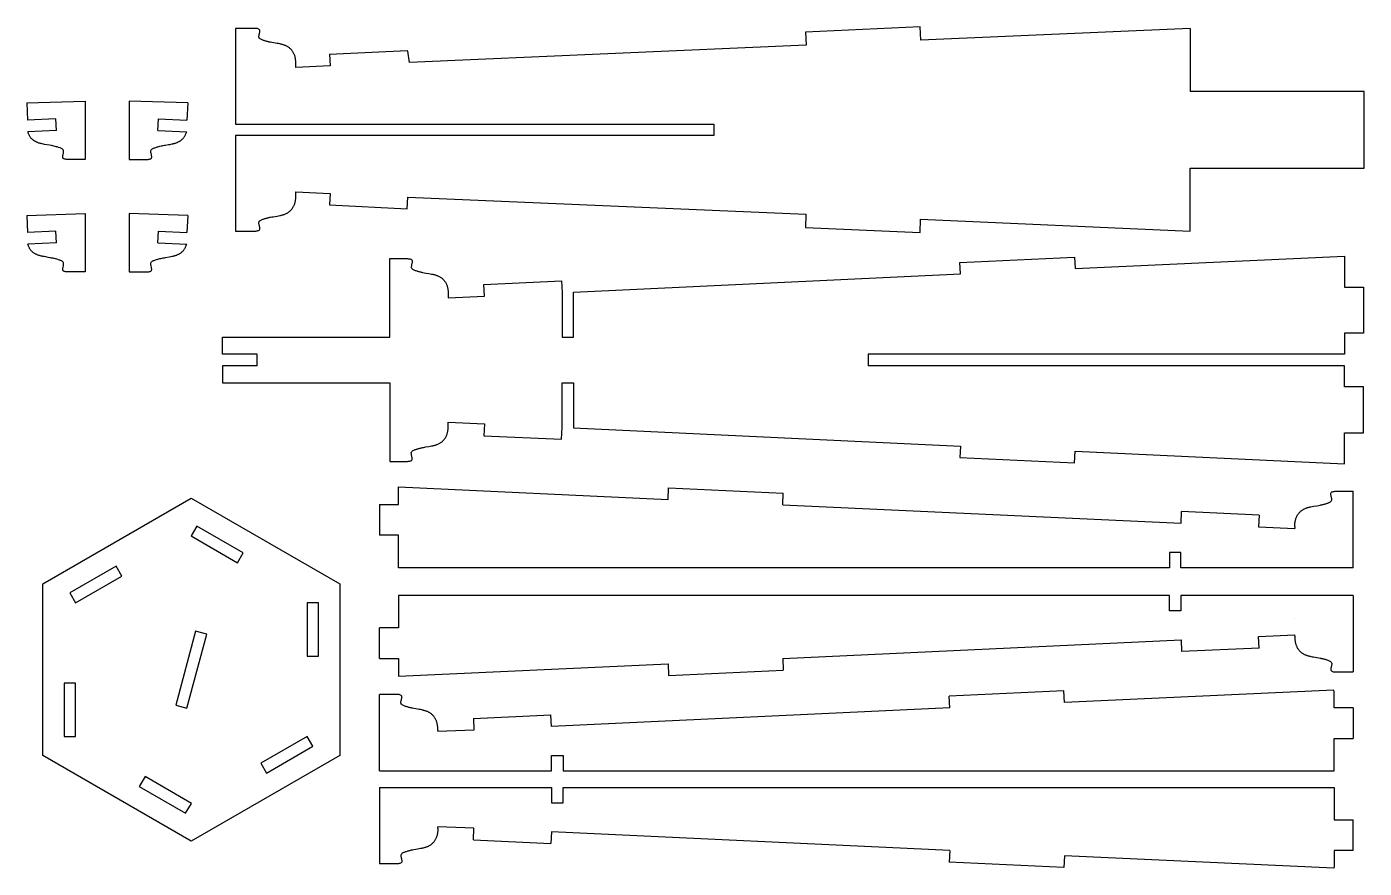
# Model space of a CAD drawing. Extents: x -214 to 214, y -382 to 382.
# Drawn here: x -205.7 to 213.8, y -382.3 to -118.3 of the extents above; entities that cross this region are included whole.
import ezdxf

# ---------------------------------------------------------------- set-up
doc = ezdxf.new("R2010")
doc.units = 0
doc.header["$MEASUREMENT"] = 0
doc.layers.get('0').update_dxf_attribs({"linetype": 'CONTINUOUS'})

msp = doc.modelspace()

# ---------------------------------------------------------------- linework, layer by layer
for p, q in [((-134.09, -118.85), (-140.2, -118.85)), ((-140.2, -118.85), (-140.2, -148.85)), ((-133.84, -118.87), (-134.09, -118.85)), ((-133.59, -118.9), (-133.84, -118.87)), ((-133.36, -118.94), (-133.59, -118.9)), ((-133.15, -119), (-133.36, -118.94)), ((-132.96, -119.07), (-133.15, -119)), ((-132.8, -119.16), (-132.96, -119.07)), ((-132.88, -121.39), (-132.86, -121.18)), ((-132.87, -121.59), (-132.88, -121.39)), ((-132.82, -121.76), (-132.87, -121.59)), ((-132.86, -121.18), (-132.82, -120.96)), ((-132.82, -120.96), (-132.77, -120.73)), ((-132.69, -119.28), (-132.8, -119.16)), ((-132.77, -120.73), (-132.71, -120.5)), ((-132.71, -120.5), (-132.66, -120.26)), ((-132.62, -119.43), (-132.69, -119.28)), ((-132.66, -120.26), (-132.61, -120.03)), ((-132.58, -119.61), (-132.62, -119.43)), ((-132.61, -120.03), (-132.59, -119.81)), ((-132.59, -119.81), (-132.58, -119.61)), ((74.52, -118.34), (38.56, -120.01)), ((38.56, -120.01), (38.74, -124.13)), ((74.7, -122.56), (74.52, -118.34)), ((159.23, -118.87), (74.7, -122.56)), ((159.23, -118.87), (159.23, -138.65)), ((-132.74, -121.92), (-132.82, -121.76)), ((-132.61, -122.06), (-132.74, -121.92)), ((-132.45, -122.18), (-132.61, -122.06)), ((-132.26, -122.29), (-132.45, -122.18)), ((-132.06, -122.38), (-132.26, -122.29)), ((-131.84, -122.47), (-132.06, -122.38)), ((-131.62, -122.55), (-131.84, -122.47)), ((-131.41, -122.62), (-131.62, -122.55)), ((-131.19, -122.69), (-131.41, -122.62)), ((-130.99, -122.75), (-131.19, -122.69)), ((-130.78, -122.82), (-130.99, -122.75)), ((-130.58, -122.87), (-130.78, -122.82)), ((-130.39, -122.93), (-130.58, -122.87)), ((-130.19, -122.98), (-130.39, -122.93)), ((-130, -123.03), (-130.19, -122.98)), ((-129.8, -123.08), (-130, -123.03)), ((-129.61, -123.13), (-129.8, -123.08)), ((-129.41, -123.17), (-129.61, -123.13)), ((-129.22, -123.21), (-129.41, -123.17)), ((-128.82, -123.29), (-129.22, -123.21)), ((-128.21, -123.39), (-128.82, -123.29)), ((-127.17, -123.57), (-128.21, -123.39)), ((-126.76, -123.64), (-127.17, -123.57)), ((-126.34, -123.73), (-126.76, -123.64)), ((-126.13, -123.77), (-126.34, -123.73)), ((-125.93, -123.82), (-126.13, -123.77)), ((-125.72, -123.87), (-125.93, -123.82)), ((-125.52, -123.92), (-125.72, -123.87)), ((-125.31, -123.98), (-125.52, -123.92)), ((-125.11, -124.04), (-125.31, -123.98)), ((-124.92, -124.11), (-125.11, -124.04)), ((-124.72, -124.18), (-124.92, -124.11)), ((-124.53, -124.25), (-124.72, -124.18)), ((-124.34, -124.34), (-124.53, -124.25)), ((-124.15, -124.43), (-124.34, -124.34)), ((-123.97, -124.53), (-124.15, -124.43)), ((-123.8, -124.63), (-123.97, -124.53)), ((-123.62, -124.74), (-123.8, -124.63)), ((-123.45, -124.86), (-123.62, -124.74)), ((-123.29, -124.99), (-123.45, -124.86)), ((-123.13, -125.13), (-123.29, -124.99)), ((-122.98, -125.27), (-123.13, -125.13)), ((-122.83, -125.42), (-122.98, -125.27)), ((-122.69, -125.58), (-122.83, -125.42)), ((-122.56, -125.74), (-122.69, -125.58)), ((-122.43, -125.91), (-122.56, -125.74)), ((-110.71, -126.94), (-86.38, -125.81)), ((-86.37, -126), (-86.38, -125.81)), ((38.74, -124.13), (-85.6, -129.56)), ((-122.3, -126.09), (-122.43, -125.91)), ((-122.19, -126.26), (-122.3, -126.09)), ((-122.08, -126.44), (-122.19, -126.26)), ((-121.98, -126.63), (-122.08, -126.44)), ((-121.88, -126.82), (-121.98, -126.63)), ((-121.8, -127.01), (-121.88, -126.82)), ((-121.72, -127.2), (-121.8, -127.01)), ((-121.65, -127.4), (-121.72, -127.2)), ((-121.59, -127.6), (-121.65, -127.4)), ((-121.53, -127.8), (-121.59, -127.6)), ((-121.48, -128), (-121.53, -127.8)), ((-121.44, -128.2), (-121.48, -128)), ((-121.4, -128.4), (-121.44, -128.2)), ((-121.37, -128.61), (-121.4, -128.4)), ((-121.35, -128.81), (-121.37, -128.61)), ((-121.33, -129.02), (-121.35, -128.81)), ((-121.31, -129.23), (-121.33, -129.02)), ((-121.3, -129.44), (-121.31, -129.23)), ((-121.29, -129.64), (-121.3, -129.44)), ((-121.28, -129.85), (-121.29, -129.64)), ((-121.28, -130.07), (-121.28, -129.85)), ((-110.71, -126.94), (-110.54, -130.65)), ((-86.11, -125.98), (-86.37, -126)), ((-85.6, -129.56), (-86.11, -125.98)), ((-110.54, -130.65), (-121.29, -131.12)), ((-121.29, -131.12), (-121.28, -130.7)), ((-121.28, -130.28), (-121.28, -130.07)), ((-121.28, -130.7), (-121.28, -130.28)), ((-205.68, -142.26), (-187.38, -141.64)), ((-205.68, -142.26), (-205.45, -147.64)), ((-187.38, -141.64), (-187.38, -160)), ((-173.51, -141.64), (-173.51, -160)), ((-155.21, -142.26), (-173.51, -141.64)), ((-155.21, -142.26), (-155.45, -147.64)), ((213.8, -138.65), (159.23, -138.65)), ((213.8, -162.65), (213.8, -138.65)), ((-196.52, -147.25), (-205.45, -147.64)), ((-196.36, -150.89), (-205.37, -151.31)), ((-196.36, -150.89), (-196.52, -147.25)), ((-164.53, -150.89), (-164.38, -147.25)), ((-164.53, -150.89), (-155.52, -151.31)), ((-164.38, -147.25), (-155.45, -147.64)), ((-140.2, -148.85), (9.8, -148.85)), ((9.8, -148.85), (9.8, -152.45)), ((-205.25, -151.59), (-205.37, -151.31)), ((-205.18, -151.76), (-205.25, -151.59)), ((-205.11, -151.94), (-205.18, -151.76)), ((-205.03, -152.11), (-205.11, -151.94)), ((-204.95, -152.28), (-205.03, -152.11)), ((-204.87, -152.44), (-204.95, -152.28)), ((-204.78, -152.61), (-204.87, -152.44)), ((-204.68, -152.77), (-204.78, -152.61)), ((-204.58, -152.92), (-204.68, -152.77)), ((-204.48, -153.07), (-204.58, -152.92)), ((-204.37, -153.22), (-204.48, -153.07)), ((-204.25, -153.36), (-204.37, -153.22)), ((-204.12, -153.49), (-204.25, -153.36)), ((-203.99, -153.62), (-204.12, -153.49)), ((-203.85, -153.75), (-203.99, -153.62)), ((-203.7, -153.86), (-203.85, -153.75)), ((-203.55, -153.98), (-203.7, -153.86)), ((-203.4, -154.09), (-203.55, -153.98)), ((-203.24, -154.19), (-203.4, -154.09)), ((-203.08, -154.28), (-203.24, -154.19)), ((-202.91, -154.38), (-203.08, -154.28)), ((-202.74, -154.46), (-202.91, -154.38)), ((-202.57, -154.54), (-202.74, -154.46)), ((-202.4, -154.62), (-202.57, -154.54)), ((-202.23, -154.68), (-202.4, -154.62)), ((-202.05, -154.75), (-202.23, -154.68)), ((-201.88, -154.81), (-202.05, -154.75)), ((-201.7, -154.86), (-201.88, -154.81)), ((-201.52, -154.92), (-201.7, -154.86)), ((-201.34, -154.96), (-201.52, -154.92)), ((-201.16, -155.01), (-201.34, -154.96)), ((-200.98, -155.05), (-201.16, -155.01)), ((-200.8, -155.09), (-200.98, -155.05)), ((-200.43, -155.17), (-200.8, -155.09)), ((-200.07, -155.23), (-200.43, -155.17)), ((-160.83, -155.23), (-160.46, -155.17)), ((-160.46, -155.17), (-160.09, -155.09)), ((-160.09, -155.09), (-159.91, -155.05)), ((-159.91, -155.05), (-159.73, -155.01)), ((-159.73, -155.01), (-159.55, -154.96)), ((-159.55, -154.96), (-159.37, -154.92)), ((-159.37, -154.92), (-159.19, -154.86)), ((-159.19, -154.86), (-159.01, -154.81)), ((-159.01, -154.81), (-158.84, -154.75)), ((-158.84, -154.75), (-158.66, -154.68)), ((-158.66, -154.68), (-158.49, -154.62)), ((-158.49, -154.62), (-158.32, -154.54)), ((-158.32, -154.54), (-158.15, -154.46)), ((-158.15, -154.46), (-157.98, -154.38)), ((-157.98, -154.38), (-157.82, -154.28)), ((-157.82, -154.28), (-157.65, -154.19)), ((-157.65, -154.19), (-157.5, -154.09)), ((-157.5, -154.09), (-157.34, -153.98)), ((-157.34, -153.98), (-157.19, -153.86)), ((-157.19, -153.86), (-157.05, -153.75)), ((-157.05, -153.75), (-156.91, -153.62)), ((-156.91, -153.62), (-156.77, -153.49)), ((-156.77, -153.49), (-156.65, -153.36)), ((-156.65, -153.36), (-156.53, -153.22)), ((-156.53, -153.22), (-156.41, -153.07)), ((-156.41, -153.07), (-156.31, -152.92)), ((-156.31, -152.92), (-156.21, -152.77)), ((-156.21, -152.77), (-156.12, -152.61)), ((-156.12, -152.61), (-156.03, -152.44)), ((-156.03, -152.44), (-155.94, -152.28)), ((-155.94, -152.28), (-155.86, -152.11)), ((-155.86, -152.11), (-155.79, -151.94)), ((-155.79, -151.94), (-155.71, -151.76)), ((-155.71, -151.76), (-155.52, -151.31)), ((9.8, -152.45), (-140.2, -152.45)), ((-140.2, -152.45), (-140.2, -182.45)), ((-198.59, -155.49), (-200.07, -155.23)), ((-198.04, -155.58), (-198.59, -155.49)), ((-197.87, -155.62), (-198.04, -155.58)), ((-197.51, -155.69), (-197.87, -155.62)), ((-197.16, -155.77), (-197.51, -155.69)), ((-196.82, -155.86), (-197.16, -155.77)), ((-196.46, -155.96), (-196.82, -155.86)), ((-196.11, -156.06), (-196.46, -155.96)), ((-195.74, -156.18), (-196.11, -156.06)), ((-195.35, -156.3), (-195.74, -156.18)), ((-195.16, -156.37), (-195.35, -156.3)), ((-194.96, -156.45), (-195.16, -156.37)), ((-194.78, -156.53), (-194.96, -156.45)), ((-194.6, -156.63), (-194.78, -156.53)), ((-194.45, -156.73), (-194.6, -156.63)), ((-194.32, -156.84), (-194.45, -156.73)), ((-194.4, -159.07), (-194.38, -158.87)), ((-194.4, -159.25), (-194.4, -159.07)), ((-194.37, -159.41), (-194.4, -159.25)), ((-194.38, -158.87), (-194.34, -158.67)), ((-194.34, -158.67), (-194.3, -158.46)), ((-194.22, -156.97), (-194.32, -156.84)), ((-194.3, -158.46), (-194.2, -158.04)), ((-194.15, -157.12), (-194.22, -156.97)), ((-194.2, -158.04), (-194.15, -157.84)), ((-194.11, -157.28), (-194.15, -157.12)), ((-194.15, -157.84), (-194.12, -157.64)), ((-194.12, -157.64), (-194.11, -157.46)), ((-194.11, -157.46), (-194.11, -157.28)), ((-166.79, -157.46), (-166.78, -157.28)), ((-166.77, -157.64), (-166.79, -157.46)), ((-166.78, -157.28), (-166.74, -157.12)), ((-166.74, -157.84), (-166.77, -157.64)), ((-166.74, -157.12), (-166.67, -156.97)), ((-166.7, -158.04), (-166.74, -157.84)), ((-166.59, -158.46), (-166.7, -158.04)), ((-166.67, -156.97), (-166.57, -156.84)), ((-166.55, -158.67), (-166.59, -158.46)), ((-166.57, -156.84), (-166.44, -156.73)), ((-166.51, -158.87), (-166.55, -158.67)), ((-166.52, -159.41), (-166.49, -159.25)), ((-166.49, -159.07), (-166.51, -158.87)), ((-166.49, -159.25), (-166.49, -159.07)), ((-166.44, -156.73), (-166.29, -156.63)), ((-166.29, -156.63), (-166.12, -156.53)), ((-166.12, -156.53), (-165.93, -156.45)), ((-165.93, -156.45), (-165.74, -156.37)), ((-165.74, -156.37), (-165.54, -156.3)), ((-165.54, -156.3), (-165.16, -156.18)), ((-165.16, -156.18), (-164.79, -156.06)), ((-164.79, -156.06), (-164.61, -156.01)), ((-164.61, -156.01), (-164.25, -155.91)), ((-164.25, -155.91), (-163.9, -155.82)), ((-163.9, -155.82), (-163.55, -155.73)), ((-163.55, -155.73), (-163.2, -155.66)), ((-163.2, -155.66), (-162.85, -155.58)), ((-162.85, -155.58), (-162.49, -155.52)), ((-162.49, -155.52), (-162.12, -155.45)), ((-162.12, -155.45), (-161.2, -155.3)), ((-161.2, -155.3), (-160.83, -155.23)), ((-194.31, -159.55), (-194.37, -159.41)), ((-194.22, -159.66), (-194.31, -159.55)), ((-194.09, -159.75), (-194.22, -159.66)), ((-193.93, -159.82), (-194.09, -159.75)), ((-193.75, -159.88), (-193.93, -159.82)), ((-193.55, -159.92), (-193.75, -159.88)), ((-193.34, -159.95), (-193.55, -159.92)), ((-193.12, -159.98), (-193.34, -159.95)), ((-192.89, -160), (-193.12, -159.98)), ((-187.38, -160), (-192.89, -160)), ((-173.51, -160), (-168, -160)), ((-168, -160), (-167.77, -159.98)), ((-167.77, -159.98), (-167.55, -159.95)), ((-167.55, -159.95), (-167.34, -159.92)), ((-167.34, -159.92), (-167.14, -159.88)), ((-167.14, -159.88), (-166.96, -159.82)), ((-166.96, -159.82), (-166.8, -159.75)), ((-166.8, -159.75), (-166.68, -159.66)), ((-166.68, -159.66), (-166.58, -159.55)), ((-166.58, -159.55), (-166.52, -159.41)), ((159.23, -162.65), (213.8, -162.65)), ((159.23, -182.42), (159.23, -162.65)), ((-121.31, -172.07), (-121.3, -171.86)), ((-121.3, -171.86), (-121.29, -171.65)), ((-121.28, -170.59), (-121.29, -170.17)), ((-121.29, -170.17), (-110.55, -170.64)), ((-121.29, -171.65), (-121.28, -171.44)), ((-121.28, -171.02), (-121.28, -170.59)), ((-121.28, -171.23), (-121.28, -171.02)), ((-121.28, -171.44), (-121.28, -171.23)), ((-110.55, -170.64), (-110.7, -174.24)), ((-86.38, -175.45), (-86.21, -171.76)), ((-86.21, -171.76), (38.71, -177.16)), ((-123.29, -176.3), (-123.13, -176.16)), ((-123.13, -176.16), (-122.98, -176.02)), ((-122.98, -176.02), (-122.83, -175.87)), ((-122.83, -175.87), (-122.69, -175.71)), ((-122.69, -175.71), (-122.56, -175.55)), ((-122.56, -175.55), (-122.43, -175.38)), ((-122.43, -175.38), (-122.3, -175.21)), ((-122.3, -175.21), (-122.19, -175.03)), ((-122.19, -175.03), (-122.08, -174.85)), ((-122.08, -174.85), (-121.98, -174.66)), ((-121.98, -174.66), (-121.88, -174.47)), ((-121.88, -174.47), (-121.8, -174.28)), ((-121.8, -174.28), (-121.72, -174.09)), ((-121.72, -174.09), (-121.65, -173.89)), ((-121.65, -173.89), (-121.59, -173.7)), ((-121.59, -173.7), (-121.53, -173.5)), ((-121.53, -173.5), (-121.48, -173.3)), ((-121.48, -173.3), (-121.44, -173.09)), ((-121.44, -173.09), (-121.4, -172.89)), ((-121.4, -172.89), (-121.37, -172.69)), ((-121.37, -172.69), (-121.35, -172.48)), ((-121.35, -172.48), (-121.33, -172.27)), ((-121.33, -172.27), (-121.31, -172.07)), ((-110.7, -174.24), (-86.38, -175.45)), ((-205.68, -177.52), (-187.38, -176.89)), ((-205.68, -177.52), (-205.45, -182.9)), ((-187.38, -176.89), (-187.38, -195.26)), ((-173.51, -176.89), (-173.51, -195.26)), ((-155.21, -177.52), (-173.51, -176.89)), ((-155.21, -177.52), (-155.45, -182.9)), ((-132.88, -179.9), (-132.87, -179.71)), ((-132.86, -180.11), (-132.88, -179.9)), ((-132.87, -179.71), (-132.82, -179.53)), ((-132.82, -180.33), (-132.86, -180.11)), ((-132.82, -179.53), (-132.74, -179.37)), ((-132.77, -180.56), (-132.82, -180.33)), ((-132.74, -179.37), (-132.61, -179.23)), ((-132.61, -179.23), (-132.45, -179.11)), ((-132.45, -179.11), (-132.26, -179)), ((-132.26, -179), (-132.06, -178.91)), ((-132.06, -178.91), (-131.84, -178.82)), ((-131.84, -178.82), (-131.62, -178.75)), ((-131.62, -178.75), (-131.41, -178.67)), ((-131.41, -178.67), (-131.19, -178.6)), ((-131.19, -178.6), (-130.99, -178.54)), ((-130.99, -178.54), (-130.78, -178.48)), ((-130.78, -178.48), (-130.58, -178.42)), ((-130.58, -178.42), (-130.39, -178.36)), ((-130.39, -178.36), (-130.19, -178.31)), ((-130.19, -178.31), (-130, -178.26)), ((-130, -178.26), (-129.8, -178.21)), ((-129.8, -178.21), (-129.61, -178.17)), ((-129.61, -178.17), (-129.41, -178.12)), ((-129.41, -178.12), (-129.22, -178.08)), ((-129.22, -178.08), (-128.82, -178.01)), ((-128.82, -178.01), (-128.41, -177.93)), ((-128.41, -177.93), (-127.17, -177.72)), ((-127.17, -177.72), (-126.76, -177.65)), ((-126.76, -177.65), (-126.34, -177.57)), ((-126.34, -177.57), (-126.13, -177.52)), ((-126.13, -177.52), (-125.93, -177.48)), ((-125.93, -177.48), (-125.72, -177.43)), ((-125.72, -177.43), (-125.52, -177.37)), ((-125.52, -177.37), (-125.31, -177.32)), ((-125.31, -177.32), (-125.11, -177.25)), ((-125.11, -177.25), (-124.92, -177.19)), ((-124.92, -177.19), (-124.72, -177.12)), ((-124.72, -177.12), (-124.53, -177.04)), ((-124.53, -177.04), (-124.34, -176.95)), ((-124.34, -176.95), (-124.15, -176.86)), ((-124.15, -176.86), (-123.97, -176.77)), ((-123.97, -176.77), (-123.8, -176.66)), ((-123.8, -176.66), (-123.62, -176.55)), ((-123.62, -176.55), (-123.45, -176.43)), ((-123.45, -176.43), (-123.29, -176.3)), ((38.71, -177.16), (38.53, -181.35)), ((74.49, -182.92), (74.68, -178.73)), ((74.68, -178.73), (159.23, -182.42)), ((-196.52, -182.51), (-205.45, -182.9)), ((-196.36, -186.14), (-196.52, -182.51)), ((-164.53, -186.14), (-164.38, -182.51)), ((-164.38, -182.51), (-155.45, -182.9)), ((-140.2, -182.45), (-134.09, -182.45)), ((-134.09, -182.45), (-133.84, -182.42)), ((-133.84, -182.42), (-133.59, -182.39)), ((-133.59, -182.39), (-133.36, -182.35)), ((-133.36, -182.35), (-133.15, -182.3)), ((-133.15, -182.3), (-132.96, -182.23)), ((-132.96, -182.23), (-132.8, -182.13)), ((-132.8, -182.13), (-132.69, -182.01)), ((-132.71, -180.8), (-132.77, -180.56)), ((-132.66, -181.03), (-132.71, -180.8)), ((-132.69, -182.01), (-132.62, -181.86)), ((-132.61, -181.26), (-132.66, -181.03)), ((-132.62, -181.86), (-132.58, -181.68)), ((-132.59, -181.48), (-132.61, -181.26)), ((-132.58, -181.68), (-132.59, -181.48)), ((38.53, -181.35), (74.49, -182.92)), ((-196.36, -186.14), (-205.37, -186.57)), ((-205.25, -186.85), (-205.37, -186.57)), ((-205.18, -187.02), (-205.25, -186.85)), ((-205.11, -187.2), (-205.18, -187.02)), ((-205.03, -187.37), (-205.11, -187.2)), ((-204.95, -187.54), (-205.03, -187.37)), ((-204.87, -187.7), (-204.95, -187.54)), ((-204.78, -187.86), (-204.87, -187.7)), ((-204.68, -188.02), (-204.78, -187.86)), ((-204.58, -188.18), (-204.68, -188.02)), ((-204.48, -188.33), (-204.58, -188.18)), ((-204.37, -188.48), (-204.48, -188.33)), ((-204.25, -188.62), (-204.37, -188.48)), ((-204.12, -188.75), (-204.25, -188.62)), ((-203.99, -188.88), (-204.12, -188.75)), ((-164.53, -186.14), (-155.52, -186.57)), ((-156.91, -188.88), (-156.77, -188.75)), ((-156.77, -188.75), (-156.65, -188.62)), ((-156.65, -188.62), (-156.53, -188.48)), ((-156.53, -188.48), (-156.41, -188.33)), ((-156.41, -188.33), (-156.31, -188.18)), ((-156.31, -188.18), (-156.21, -188.02)), ((-156.21, -188.02), (-156.12, -187.86)), ((-156.12, -187.86), (-156.03, -187.7)), ((-156.03, -187.7), (-155.94, -187.54)), ((-155.94, -187.54), (-155.86, -187.37)), ((-155.86, -187.37), (-155.79, -187.2)), ((-155.79, -187.2), (-155.71, -187.02)), ((-155.71, -187.02), (-155.64, -186.85)), ((-155.64, -186.85), (-155.52, -186.57)), ((-203.85, -189), (-203.99, -188.88)), ((-203.7, -189.12), (-203.85, -189)), ((-203.55, -189.24), (-203.7, -189.12)), ((-203.4, -189.34), (-203.55, -189.24)), ((-203.24, -189.45), (-203.4, -189.34)), ((-203.08, -189.54), (-203.24, -189.45)), ((-202.91, -189.63), (-203.08, -189.54)), ((-202.74, -189.72), (-202.91, -189.63)), ((-202.57, -189.8), (-202.74, -189.72)), ((-202.4, -189.87), (-202.57, -189.8)), ((-202.23, -189.94), (-202.4, -189.87)), ((-202.05, -190.01), (-202.23, -189.94)), ((-201.88, -190.07), (-202.05, -190.01)), ((-201.7, -190.12), (-201.88, -190.07)), ((-201.52, -190.17), (-201.7, -190.12)), ((-201.34, -190.22), (-201.52, -190.17)), ((-201.16, -190.27), (-201.34, -190.22)), ((-200.98, -190.31), (-201.16, -190.27)), ((-200.8, -190.35), (-200.98, -190.31)), ((-200.62, -190.39), (-200.8, -190.35)), ((-200.25, -190.46), (-200.62, -190.39)), ((-199.7, -190.56), (-200.25, -190.46)), ((-198.96, -190.68), (-199.7, -190.56)), ((-198.41, -190.78), (-198.96, -190.68)), ((-198.22, -190.81), (-198.41, -190.78)), ((-197.87, -190.88), (-198.22, -190.81)), ((-197.51, -190.95), (-197.87, -190.88)), ((-197.16, -191.03), (-197.51, -190.95)), ((-196.99, -191.07), (-197.16, -191.03)), ((-196.64, -191.16), (-196.99, -191.07)), ((-196.29, -191.27), (-196.64, -191.16)), ((-195.92, -191.38), (-196.29, -191.27)), ((-195.74, -191.44), (-195.92, -191.38)), ((-195.35, -191.56), (-195.74, -191.44)), ((-195.16, -191.63), (-195.35, -191.56)), ((-194.96, -191.71), (-195.16, -191.63)), ((-194.78, -191.79), (-194.96, -191.71)), ((-194.6, -191.88), (-194.78, -191.79)), ((-194.45, -191.99), (-194.6, -191.88)), ((-194.32, -192.1), (-194.45, -191.99)), ((-194.22, -192.23), (-194.32, -192.1)), ((-194.15, -192.38), (-194.22, -192.23)), ((-194.11, -192.54), (-194.15, -192.38)), ((-194.15, -193.1), (-194.12, -192.9)), ((-194.12, -192.9), (-194.11, -192.72)), ((-194.11, -192.72), (-194.11, -192.54)), ((-166.79, -192.72), (-166.78, -192.54)), ((-166.77, -192.9), (-166.79, -192.72)), ((-166.78, -192.54), (-166.74, -192.38)), ((-166.74, -193.1), (-166.77, -192.9)), ((-166.74, -192.38), (-166.67, -192.23)), ((-166.67, -192.23), (-166.57, -192.1)), ((-166.57, -192.1), (-166.44, -191.99)), ((-166.44, -191.99), (-166.29, -191.88)), ((-166.29, -191.88), (-166.12, -191.79)), ((-166.12, -191.79), (-165.93, -191.71)), ((-165.93, -191.71), (-165.74, -191.63)), ((-165.74, -191.63), (-165.54, -191.56)), ((-165.54, -191.56), (-165.35, -191.5)), ((-165.35, -191.5), (-164.97, -191.38)), ((-164.97, -191.38), (-164.61, -191.27)), ((-164.61, -191.27), (-164.25, -191.16)), ((-164.25, -191.16), (-163.9, -191.07)), ((-163.9, -191.07), (-163.55, -190.99)), ((-163.55, -190.99), (-163.2, -190.91)), ((-163.2, -190.91), (-162.85, -190.84)), ((-162.85, -190.84), (-162.49, -190.78)), ((-162.49, -190.78), (-162.12, -190.71)), ((-162.12, -190.71), (-161.01, -190.52)), ((-161.01, -190.52), (-160.46, -190.42)), ((-160.46, -190.42), (-160.09, -190.35)), ((-160.09, -190.35), (-159.91, -190.31)), ((-159.91, -190.31), (-159.73, -190.27)), ((-159.73, -190.27), (-159.55, -190.22)), ((-159.55, -190.22), (-159.37, -190.17)), ((-159.37, -190.17), (-159.19, -190.12)), ((-159.19, -190.12), (-159.01, -190.07)), ((-159.01, -190.07), (-158.84, -190.01)), ((-158.84, -190.01), (-158.66, -189.94)), ((-158.66, -189.94), (-158.49, -189.87)), ((-158.49, -189.87), (-158.32, -189.8)), ((-158.32, -189.8), (-158.15, -189.72)), ((-158.15, -189.72), (-157.98, -189.63)), ((-157.98, -189.63), (-157.82, -189.54)), ((-157.82, -189.54), (-157.65, -189.45)), ((-157.65, -189.45), (-157.5, -189.34)), ((-157.5, -189.34), (-157.34, -189.24)), ((-157.34, -189.24), (-157.19, -189.12)), ((-157.19, -189.12), (-157.05, -189)), ((-157.05, -189), (-156.91, -188.88)), ((-91.8, -191.07), (-86.29, -191.07)), ((-91.8, -215.67), (-91.8, -191.07)), ((-86.29, -191.07), (-86.04, -191.1)), ((-86.04, -191.1), (-85.79, -191.13)), ((-85.79, -191.13), (-85.56, -191.17)), ((-85.56, -191.17), (-85.35, -191.22)), ((-85.35, -191.22), (-85.16, -191.29)), ((-85.16, -191.29), (-85, -191.38)), ((-84.97, -192.95), (-85.02, -193.18)), ((-85, -191.38), (-84.89, -191.51)), ((-84.91, -192.72), (-84.97, -192.95)), ((-84.86, -192.49), (-84.91, -192.72)), ((-84.89, -191.51), (-84.82, -191.66)), ((-84.81, -192.26), (-84.86, -192.49)), ((-84.82, -191.66), (-84.78, -191.84)), ((-84.79, -192.04), (-84.81, -192.26)), ((-84.78, -191.84), (-84.79, -192.04)), ((86.96, -192.25), (122.92, -190.58)), ((87.13, -195.89), (86.96, -192.25)), ((122.92, -190.58), (123.09, -194.22)), ((123.09, -194.22), (207.61, -190.3)), ((207.61, -190.3), (207.61, -200.07)), ((-194.4, -194.33), (-194.38, -194.13)), ((-194.4, -194.5), (-194.4, -194.33)), ((-194.37, -194.67), (-194.4, -194.5)), ((-194.38, -194.13), (-194.34, -193.93)), ((-194.31, -194.8), (-194.37, -194.67)), ((-194.34, -193.93), (-194.3, -193.72)), ((-194.22, -194.92), (-194.31, -194.8)), ((-194.3, -193.72), (-194.2, -193.3)), ((-194.09, -195.01), (-194.22, -194.92)), ((-194.2, -193.3), (-194.15, -193.1)), ((-193.93, -195.08), (-194.09, -195.01)), ((-193.75, -195.14), (-193.93, -195.08)), ((-193.55, -195.18), (-193.75, -195.14)), ((-193.34, -195.21), (-193.55, -195.18)), ((-193.12, -195.24), (-193.34, -195.21)), ((-192.89, -195.26), (-193.12, -195.24)), ((-187.38, -195.26), (-192.89, -195.26)), ((-173.51, -195.26), (-168, -195.26)), ((-168, -195.26), (-167.77, -195.24)), ((-167.77, -195.24), (-167.55, -195.21)), ((-167.55, -195.21), (-167.34, -195.18)), ((-167.34, -195.18), (-167.14, -195.14)), ((-167.14, -195.14), (-166.96, -195.08)), ((-166.96, -195.08), (-166.8, -195.01)), ((-166.8, -195.01), (-166.68, -194.92)), ((-166.7, -193.3), (-166.74, -193.1)), ((-166.59, -193.72), (-166.7, -193.3)), ((-166.68, -194.92), (-166.58, -194.8)), ((-166.55, -193.93), (-166.59, -193.72)), ((-166.58, -194.8), (-166.52, -194.67)), ((-166.51, -194.13), (-166.55, -193.93)), ((-166.52, -194.67), (-166.49, -194.5)), ((-166.49, -194.33), (-166.51, -194.13)), ((-166.49, -194.5), (-166.49, -194.33)), ((-85.06, -193.4), (-85.08, -193.61)), ((-85.08, -193.61), (-85.07, -193.81)), ((-85.07, -193.81), (-85.02, -193.99)), ((-85.02, -193.18), (-85.06, -193.4)), ((-85.02, -193.99), (-84.94, -194.15)), ((-84.94, -194.15), (-84.81, -194.28)), ((-84.81, -194.28), (-84.65, -194.41)), ((-84.65, -194.41), (-84.46, -194.51)), ((-84.46, -194.51), (-84.26, -194.61)), ((-84.26, -194.61), (-84.04, -194.69)), ((-84.04, -194.69), (-83.82, -194.77)), ((-83.82, -194.77), (-83.61, -194.84)), ((-83.61, -194.84), (-83.39, -194.91)), ((-83.39, -194.91), (-83.19, -194.98)), ((-83.19, -194.98), (-82.98, -195.04)), ((-82.98, -195.04), (-82.78, -195.1)), ((-82.78, -195.1), (-82.59, -195.15)), ((-82.59, -195.15), (-82.39, -195.21)), ((-82.39, -195.21), (-82.2, -195.26)), ((-82.2, -195.26), (-82, -195.3)), ((-82, -195.3), (-81.81, -195.35)), ((-81.81, -195.35), (-81.61, -195.39)), ((-81.61, -195.39), (-81.42, -195.43)), ((-81.42, -195.43), (-81.02, -195.51)), ((-81.02, -195.51), (-80.41, -195.62)), ((-80.41, -195.62), (-79.58, -195.76)), ((-79.58, -195.76), (-79.17, -195.83)), ((-79.17, -195.83), (-78.75, -195.91)), ((-78.75, -195.91), (-78.54, -195.95)), ((-78.54, -195.95), (-78.33, -195.99)), ((-78.33, -195.99), (-78.13, -196.04)), ((-78.13, -196.04), (-77.92, -196.09)), ((-77.92, -196.09), (-77.72, -196.14)), ((-77.72, -196.14), (-77.51, -196.2)), ((-77.51, -196.2), (-77.31, -196.26)), ((-77.31, -196.26), (-77.12, -196.33)), ((-77.12, -196.33), (-76.92, -196.4)), ((-76.92, -196.4), (-76.73, -196.48)), ((-76.73, -196.48), (-76.54, -196.56)), ((-76.54, -196.56), (-76.35, -196.65)), ((-76.35, -196.65), (-76.17, -196.75)), ((-76.17, -196.75), (-76, -196.86)), ((-76, -196.86), (-75.82, -196.97)), ((-75.82, -196.97), (-75.65, -197.09)), ((-75.65, -197.09), (-75.49, -197.22)), ((-34.2, -201.63), (87.13, -195.89)), ((-75.49, -197.22), (-75.33, -197.35)), ((-75.33, -197.35), (-75.18, -197.5)), ((-75.18, -197.5), (-75.03, -197.65)), ((-75.03, -197.65), (-74.89, -197.81)), ((-74.89, -197.81), (-74.76, -197.97)), ((-74.76, -197.97), (-74.63, -198.14)), ((-74.63, -198.14), (-74.5, -198.31)), ((-74.5, -198.31), (-74.39, -198.49)), ((-74.39, -198.49), (-74.28, -198.67)), ((-74.28, -198.67), (-74.18, -198.85)), ((-74.18, -198.85), (-74.08, -199.04)), ((-74.08, -199.04), (-74, -199.23)), ((-74, -199.23), (-73.92, -199.43)), ((-73.92, -199.43), (-73.85, -199.62)), ((-73.85, -199.62), (-73.79, -199.82)), ((-73.79, -199.82), (-73.73, -200.02)), ((-73.73, -200.02), (-73.68, -200.22)), ((-73.68, -200.22), (-73.64, -200.42)), ((-73.64, -200.42), (-73.6, -200.63)), ((-73.6, -200.63), (-73.57, -200.83)), ((-73.57, -200.83), (-73.55, -201.04)), ((-73.55, -201.04), (-73.53, -201.24)), ((-73.53, -201.24), (-73.51, -201.45)), ((-62.3, -199.18), (-37.98, -198.05)), ((-62.13, -202.85), (-62.3, -199.18)), ((-37.98, -198.05), (-37.8, -201.79)), ((207.61, -200.07), (213.6, -200.07)), ((213.6, -200.07), (213.6, -214.47)), ((-73.51, -201.45), (-73.5, -201.66)), ((-73.5, -201.66), (-73.49, -201.87)), ((-73.49, -201.87), (-73.48, -202.08)), ((-73.48, -202.71), (-73.49, -203.35)), ((-73.49, -203.35), (-62.13, -202.85)), ((-73.48, -202.08), (-73.48, -202.29)), ((-73.48, -202.29), (-73.48, -202.71)), ((-37.8, -201.79), (-37.8, -215.67)), ((-34.2, -215.67), (-34.2, -201.63)), ((-144.24, -215.67), (-91.8, -215.67)), ((-144.24, -221.07), (-144.24, -215.67)), ((-37.8, -215.67), (-34.2, -215.67)), ((207.6, -214.47), (207.6, -221.07)), ((213.6, -214.47), (207.6, -214.47)), ((-133.44, -221.07), (-144.24, -221.07)), ((-133.44, -224.67), (-133.44, -221.07)), ((58.2, -221.07), (58.2, -224.67)), ((207.6, -221.07), (58.2, -221.07)), ((-133.44, -224.67), (-144.24, -224.67)), ((-144.24, -224.67), (-144.24, -230.07)), ((207.6, -224.67), (58.2, -224.67)), ((207.6, -231.27), (207.6, -224.67)), ((-144.24, -230.07), (-91.8, -230.07)), ((-91.8, -230.07), (-91.8, -254.67)), ((-37.8, -243.95), (-37.8, -230.07)), ((-37.8, -230.07), (-34.2, -230.07)), ((-34.2, -230.07), (-34.2, -244.11)), ((213.6, -231.27), (207.6, -231.27)), ((213.6, -245.67), (213.6, -231.27)), ((-73.48, -243.03), (-73.49, -242.39)), ((-73.49, -242.39), (-62.13, -242.89)), ((-73.48, -243.45), (-73.48, -243.03)), ((-62.13, -242.89), (-62.31, -246.63)), ((-74.63, -247.61), (-74.5, -247.43)), ((-74.5, -247.43), (-74.39, -247.25)), ((-74.39, -247.25), (-74.28, -247.07)), ((-74.28, -247.07), (-74.18, -246.89)), ((-74.18, -246.89), (-74.08, -246.7)), ((-74.08, -246.7), (-74, -246.51)), ((-74, -246.51), (-73.92, -246.31)), ((-73.92, -246.31), (-73.85, -246.12)), ((-73.85, -246.12), (-73.79, -245.92)), ((-73.79, -245.92), (-73.73, -245.72)), ((-73.73, -245.72), (-73.68, -245.52)), ((-73.68, -245.52), (-73.64, -245.32)), ((-73.64, -245.32), (-73.6, -245.12)), ((-73.6, -245.12), (-73.57, -244.91)), ((-73.57, -244.91), (-73.55, -244.71)), ((-73.55, -244.71), (-73.53, -244.5)), ((-73.53, -244.5), (-73.51, -244.29)), ((-73.51, -244.29), (-73.5, -244.08)), ((-73.5, -244.08), (-73.49, -243.87)), ((-73.49, -243.87), (-73.48, -243.66)), ((-73.48, -243.66), (-73.48, -243.45)), ((-62.31, -246.63), (-37.98, -247.69)), ((-37.98, -247.69), (-37.8, -243.95)), ((-34.2, -244.11), (87.13, -249.85)), ((207.61, -255.44), (207.61, -245.67)), ((207.61, -245.67), (213.6, -245.67)), ((-85.02, -251.75), (-84.94, -251.6)), ((-84.94, -251.6), (-84.81, -251.46)), ((-84.81, -251.46), (-84.65, -251.34)), ((-84.65, -251.34), (-84.46, -251.23)), ((-84.46, -251.23), (-84.26, -251.13)), ((-84.26, -251.13), (-84.04, -251.05)), ((-84.04, -251.05), (-83.82, -250.97)), ((-83.82, -250.97), (-83.61, -250.9)), ((-83.61, -250.9), (-83.39, -250.83)), ((-83.39, -250.83), (-83.19, -250.76)), ((-83.19, -250.76), (-82.98, -250.7)), ((-82.98, -250.7), (-82.78, -250.64)), ((-82.78, -250.64), (-82.59, -250.59)), ((-82.59, -250.59), (-82.39, -250.53)), ((-82.39, -250.53), (-82.2, -250.48)), ((-82.2, -250.48), (-82, -250.44)), ((-82, -250.44), (-81.81, -250.39)), ((-81.81, -250.39), (-81.61, -250.35)), ((-81.61, -250.35), (-81.42, -250.31)), ((-81.42, -250.31), (-81.22, -250.27)), ((-81.22, -250.27), (-80.82, -250.19)), ((-80.82, -250.19), (-80.61, -250.16)), ((-80.61, -250.16), (-79.58, -249.98)), ((-79.58, -249.98), (-79.17, -249.91)), ((-79.17, -249.91), (-78.75, -249.83)), ((-78.75, -249.83), (-78.54, -249.79)), ((-78.54, -249.79), (-78.33, -249.75)), ((-78.33, -249.75), (-78.13, -249.7)), ((-78.13, -249.7), (-77.92, -249.65)), ((-77.92, -249.65), (-77.72, -249.6)), ((-77.72, -249.6), (-77.51, -249.54)), ((-77.51, -249.54), (-77.31, -249.48)), ((-77.31, -249.48), (-77.12, -249.41)), ((-77.12, -249.41), (-76.92, -249.34)), ((-76.92, -249.34), (-76.73, -249.26)), ((-76.73, -249.26), (-76.54, -249.18)), ((-76.54, -249.18), (-76.35, -249.09)), ((-76.35, -249.09), (-76.17, -248.99)), ((-76.17, -248.99), (-76, -248.89)), ((-76, -248.89), (-75.82, -248.77)), ((-75.82, -248.77), (-75.65, -248.65)), ((-75.65, -248.65), (-75.49, -248.52)), ((-75.49, -248.52), (-75.33, -248.39)), ((-75.33, -248.39), (-75.18, -248.24)), ((-75.18, -248.24), (-75.03, -248.09)), ((-75.03, -248.09), (-74.89, -247.94)), ((-74.89, -247.94), (-74.76, -247.77)), ((-74.76, -247.77), (-74.63, -247.61)), ((87.13, -249.85), (86.96, -253.49)), ((122.92, -255.16), (123.09, -251.52)), ((123.09, -251.52), (207.61, -255.44)), ((-91.8, -254.67), (-86.29, -254.67)), ((-86.29, -254.67), (-86.04, -254.65)), ((-86.04, -254.65), (-85.79, -254.61)), ((-85.79, -254.61), (-85.56, -254.58)), ((-85.56, -254.58), (-85.35, -254.52)), ((-85.35, -254.52), (-85.16, -254.45)), ((-85.16, -254.45), (-85, -254.36)), ((-85.08, -252.13), (-85.07, -251.93)), ((-85.06, -252.34), (-85.08, -252.13)), ((-85.07, -251.93), (-85.02, -251.75)), ((-85.02, -252.56), (-85.06, -252.34)), ((-84.97, -252.79), (-85.02, -252.56)), ((-85, -254.36), (-84.89, -254.24)), ((-84.91, -253.02), (-84.97, -252.79)), ((-84.86, -253.26), (-84.91, -253.02)), ((-84.89, -254.24), (-84.82, -254.09)), ((-84.81, -253.49), (-84.86, -253.26)), ((-84.82, -254.09), (-84.78, -253.91)), ((-84.79, -253.7), (-84.81, -253.49)), ((-84.78, -253.91), (-84.79, -253.7)), ((86.96, -253.49), (122.92, -255.16)), ((-89.08, -263.27), (-89.05, -262.68)), ((-89.08, -268.24), (-89.08, -263.27)), ((-89.05, -262.68), (-4.53, -266.6)), ((-4.53, -266.6), (-4.36, -262.96)), ((-4.36, -262.96), (31.59, -264.63)), ((203.54, -264.35), (203.69, -264.25)), ((203.69, -264.25), (203.88, -264.18)), ((203.88, -264.18), (204.09, -264.13)), ((204.09, -264.13), (204.32, -264.09)), ((204.32, -264.09), (204.57, -264.06)), ((204.57, -264.06), (204.82, -264.03)), ((204.82, -264.03), (210.33, -264.03)), ((210.33, -288.04), (210.33, -264.03)), ((-200.65, -293.12), (-154.08, -266.23)), ((-154.08, -266.23), (-107.51, -293.12)), ((-95.07, -268.24), (-89.08, -268.24)), ((-95.07, -268.24), (-95.07, -277.84)), ((31.45, -268.27), (31.59, -264.63)), ((31.45, -268.27), (156.36, -274.07)), ((199.55, -268.47), (199.95, -268.39)), ((199.95, -268.39), (200.14, -268.35)), ((200.14, -268.35), (200.34, -268.31)), ((200.34, -268.31), (200.53, -268.27)), ((200.53, -268.27), (200.73, -268.22)), ((200.73, -268.22), (200.92, -268.17)), ((200.92, -268.17), (201.12, -268.12)), ((201.12, -268.12), (201.32, -268.06)), ((201.32, -268.06), (201.52, -268)), ((201.52, -268), (201.72, -267.94)), ((201.72, -267.94), (201.93, -267.87)), ((201.93, -267.87), (202.14, -267.81)), ((202.14, -267.81), (202.36, -267.73)), ((202.36, -267.73), (202.57, -267.65)), ((202.57, -267.65), (202.79, -267.57)), ((202.79, -267.57), (202.99, -267.47)), ((202.99, -267.47), (203.18, -267.37)), ((203.18, -267.37), (203.34, -267.24)), ((203.32, -264.8), (203.35, -264.62)), ((203.32, -265), (203.32, -264.8)), ((203.35, -265.22), (203.32, -265)), ((203.34, -267.24), (203.47, -267.11)), ((203.35, -264.62), (203.42, -264.47)), ((203.39, -265.45), (203.35, -265.22)), ((203.44, -265.68), (203.39, -265.45)), ((203.42, -264.47), (203.54, -264.35)), ((203.5, -265.92), (203.44, -265.68)), ((203.47, -267.11), (203.56, -266.95)), ((203.55, -266.14), (203.5, -265.92)), ((203.59, -266.36), (203.55, -266.14)), ((203.56, -266.95), (203.6, -266.77)), ((203.61, -266.57), (203.59, -266.36)), ((203.6, -266.77), (203.61, -266.57)), ((156.36, -274.07), (156.52, -270.43)), ((180.85, -271.56), (156.52, -270.43)), ((180.85, -271.56), (180.69, -275.21)), ((192.32, -272.78), (192.38, -272.59)), ((192.38, -272.59), (192.45, -272.39)), ((192.45, -272.39), (192.53, -272.2)), ((192.53, -272.2), (192.62, -272)), ((192.62, -272), (192.71, -271.82)), ((192.71, -271.82), (192.81, -271.63)), ((192.81, -271.63), (192.92, -271.45)), ((192.92, -271.45), (193.04, -271.27)), ((193.04, -271.27), (193.16, -271.1)), ((193.16, -271.1), (193.29, -270.93)), ((193.29, -270.93), (193.42, -270.77)), ((193.42, -270.77), (193.56, -270.61)), ((193.56, -270.61), (193.71, -270.46)), ((193.71, -270.46), (193.86, -270.32)), ((193.86, -270.32), (194.02, -270.18)), ((194.02, -270.18), (194.19, -270.05)), ((194.19, -270.05), (194.35, -269.93)), ((194.35, -269.93), (194.53, -269.82)), ((194.53, -269.82), (194.7, -269.71)), ((194.7, -269.71), (194.89, -269.61)), ((194.89, -269.61), (195.07, -269.52)), ((195.07, -269.52), (195.26, -269.44)), ((195.26, -269.44), (195.45, -269.36)), ((195.45, -269.36), (195.65, -269.29)), ((195.65, -269.29), (195.85, -269.22)), ((195.85, -269.22), (196.05, -269.16)), ((196.05, -269.16), (196.25, -269.1)), ((196.25, -269.1), (196.45, -269.05)), ((196.45, -269.05), (196.66, -269)), ((196.66, -269), (196.86, -268.95)), ((196.86, -268.95), (197.07, -268.91)), ((197.07, -268.91), (197.49, -268.83)), ((197.49, -268.83), (197.91, -268.76)), ((197.91, -268.76), (198.94, -268.58)), ((198.94, -268.58), (199.55, -268.47)), ((-152.32, -274.95), (-154.12, -278.06)), ((-137.77, -283.35), (-152.32, -274.95)), ((180.69, -275.21), (192.02, -275.7)), ((192.01, -275.25), (192.02, -275.04)), ((192.01, -275.25), (192.02, -275.7)), ((192.02, -274.83), (192.03, -274.62)), ((192.02, -275.04), (192.02, -274.83)), ((192.03, -274.62), (192.04, -274.41)), ((192.04, -274.41), (192.06, -274.2)), ((192.06, -274.2), (192.08, -274)), ((192.08, -274), (192.11, -273.79)), ((192.11, -273.79), (192.14, -273.59)), ((192.14, -273.59), (192.17, -273.38)), ((192.17, -273.38), (192.21, -273.18)), ((192.21, -273.18), (192.26, -272.98)), ((192.26, -272.98), (192.32, -272.78)), ((-154.12, -278.06), (-139.57, -286.46)), ((-89.07, -277.84), (-95.07, -277.84)), ((-89.07, -288.04), (-89.07, -277.84)), ((-139.57, -286.46), (-137.77, -283.35)), ((152.73, -283.24), (152.73, -288.04)), ((156.33, -283.24), (152.73, -283.24)), ((156.33, -288.04), (156.33, -283.24)), ((-177.67, -287.55), (-192.22, -295.95)), ((-175.87, -290.66), (-177.67, -287.55)), ((152.73, -288.04), (-89.07, -288.04)), ((210.33, -288.04), (156.33, -288.04)), ((-200.65, -346.89), (-200.65, -293.12)), ((-190.42, -299.06), (-175.87, -290.66)), ((-107.51, -293.12), (-107.51, -346.89)), ((-192.22, -295.95), (-190.42, -299.06)), ((152.73, -296.73), (-89.07, -296.73)), ((-89.07, -296.73), (-89.07, -306.93)), ((152.73, -301.53), (152.73, -296.73)), ((210.33, -296.73), (156.33, -296.73)), ((156.33, -296.73), (156.33, -301.53)), ((210.33, -296.73), (210.33, -320.73)), ((-117.78, -299), (-117.78, -315.8)), ((-114.18, -299), (-117.78, -299)), ((-114.18, -315.8), (-114.18, -299)), ((156.33, -301.53), (152.73, -301.53)), ((192.05, -303.92), (192.05, -303.92)), ((-152.71, -307.94), (-158.93, -331.13)), ((-155.45, -332.06), (-149.24, -308.87)), ((-149.24, -308.87), (-152.71, -307.94)), ((-89.07, -306.93), (-95.07, -306.93)), ((-95.07, -316.53), (-95.07, -306.93)), ((180.69, -309.55), (192.01, -309.06)), ((180.85, -313.21), (180.69, -309.55)), ((192.01, -309.51), (192.01, -309.06)), ((192.01, -309.51), (192.01, -309.72)), ((192.01, -309.72), (192.02, -309.93)), ((192.02, -309.93), (192.03, -310.14)), ((192.03, -310.14), (192.04, -310.35)), ((192.04, -310.35), (192.06, -310.56)), ((31.44, -316.49), (156.36, -310.69)), ((156.36, -310.69), (156.52, -314.34)), ((180.85, -313.21), (156.52, -314.34)), ((192.06, -310.56), (192.08, -310.77)), ((192.08, -310.77), (192.1, -310.97)), ((192.1, -310.97), (192.13, -311.18)), ((192.13, -311.18), (192.17, -311.38)), ((192.17, -311.38), (192.21, -311.58)), ((192.21, -311.58), (192.26, -311.78)), ((192.26, -311.78), (192.32, -311.98)), ((192.32, -311.98), (192.38, -312.18)), ((192.38, -312.18), (192.45, -312.37)), ((192.45, -312.37), (192.53, -312.57)), ((192.53, -312.57), (192.61, -312.76)), ((192.61, -312.76), (192.71, -312.95)), ((192.71, -312.95), (192.81, -313.13)), ((192.81, -313.13), (192.92, -313.32)), ((192.92, -313.32), (193.03, -313.49)), ((193.03, -313.49), (193.16, -313.67)), ((193.16, -313.67), (193.29, -313.83)), ((193.29, -313.83), (193.42, -314)), ((193.42, -314), (193.56, -314.15)), ((193.56, -314.15), (193.71, -314.3)), ((193.71, -314.3), (193.86, -314.45)), ((193.86, -314.45), (194.02, -314.58)), ((194.02, -314.58), (194.18, -314.71)), ((-117.78, -315.8), (-114.18, -315.8)), ((-95.07, -316.53), (-89.08, -316.53)), ((-89.08, -316.53), (-89.08, -321.5)), ((-89.05, -322.09), (-4.54, -318.16)), ((-4.54, -318.16), (-4.37, -321.8)), ((31.44, -316.49), (31.59, -320.13)), ((194.18, -314.71), (194.35, -314.83)), ((194.35, -314.83), (194.52, -314.95)), ((194.52, -314.95), (194.7, -315.05)), ((194.7, -315.05), (194.88, -315.15)), ((194.88, -315.15), (195.07, -315.24)), ((195.07, -315.24), (195.26, -315.32)), ((195.26, -315.32), (195.45, -315.4)), ((195.45, -315.4), (195.65, -315.47)), ((195.65, -315.47), (195.84, -315.54)), ((195.84, -315.54), (196.04, -315.6)), ((196.04, -315.6), (196.25, -315.66)), ((196.25, -315.66), (196.45, -315.71)), ((196.45, -315.71), (196.66, -315.76)), ((196.66, -315.76), (196.86, -315.81)), ((196.86, -315.81), (197.07, -315.85)), ((197.07, -315.85), (197.49, -315.93)), ((197.49, -315.93), (197.9, -316.01)), ((197.9, -316.01), (198.94, -316.18)), ((198.94, -316.18), (199.55, -316.29)), ((199.55, -316.29), (199.95, -316.37)), ((199.95, -316.37), (200.14, -316.41)), ((200.14, -316.41), (200.34, -316.45)), ((200.34, -316.45), (200.53, -316.5)), ((200.53, -316.5), (200.73, -316.55)), ((200.73, -316.55), (200.92, -316.6)), ((200.92, -316.6), (201.12, -316.65)), ((201.12, -316.65), (201.31, -316.7)), ((201.31, -316.7), (201.51, -316.76)), ((201.51, -316.76), (201.72, -316.82)), ((201.72, -316.82), (201.92, -316.89)), ((201.92, -316.89), (202.14, -316.96)), ((202.14, -316.96), (202.35, -317.03)), ((202.35, -317.03), (202.57, -317.11)), ((202.57, -317.11), (202.79, -317.19)), ((202.79, -317.19), (202.99, -317.29)), ((202.99, -317.29), (203.18, -317.4)), ((203.18, -317.4), (203.34, -317.52)), ((203.34, -317.52), (203.46, -317.66)), ((203.46, -317.66), (203.55, -317.82)), ((203.55, -318.62), (203.5, -318.85)), ((203.55, -317.82), (203.6, -317.99)), ((203.59, -318.4), (203.55, -318.62)), ((203.61, -318.19), (203.59, -318.4)), ((203.6, -317.99), (203.61, -318.19)), ((-89.08, -321.5), (-89.05, -322.09)), ((-4.37, -321.8), (31.59, -320.13)), ((203.32, -319.76), (203.31, -319.97)), ((203.31, -319.97), (203.35, -320.15)), ((203.34, -319.55), (203.32, -319.76)), ((203.39, -319.32), (203.34, -319.55)), ((203.35, -320.15), (203.42, -320.3)), ((203.44, -319.08), (203.39, -319.32)), ((203.42, -320.3), (203.53, -320.42)), ((203.5, -318.85), (203.44, -319.08)), ((203.53, -320.42), (203.69, -320.51)), ((203.69, -320.51), (203.88, -320.58)), ((203.88, -320.58), (204.09, -320.64)), ((204.09, -320.64), (204.32, -320.68)), ((204.32, -320.68), (204.57, -320.71)), ((204.57, -320.71), (204.82, -320.73)), ((204.82, -320.73), (210.33, -320.73)), ((-190.38, -324.2), (-193.98, -324.2)), ((-193.98, -324.2), (-193.98, -341)), ((-190.38, -341), (-190.38, -324.2)), ((119.62, -326.67), (83.66, -328.34)), ((119.79, -330.31), (119.62, -326.67)), ((204.31, -326.39), (119.79, -330.31)), ((204.33, -326.98), (204.31, -326.39)), ((204.33, -331.95), (204.33, -326.98)), ((-158.93, -331.13), (-155.45, -332.06)), ((-89.57, -327.75), (-95.08, -327.75)), ((-95.07, -351.75), (-95.08, -327.75)), ((-89.31, -327.77), (-89.57, -327.75)), ((-89.07, -327.8), (-89.31, -327.77)), ((-88.83, -327.84), (-89.07, -327.8)), ((-88.62, -327.89), (-88.83, -327.84)), ((-88.43, -327.96), (-88.62, -327.89)), ((-88.28, -328.06), (-88.43, -327.96)), ((-88.35, -330.29), (-88.34, -330.08)), ((-88.34, -330.48), (-88.35, -330.29)), ((-88.34, -330.08), (-88.3, -329.86)), ((-88.3, -330.66), (-88.34, -330.48)), ((-88.3, -329.86), (-88.25, -329.63)), ((-88.21, -330.82), (-88.3, -330.66)), ((-88.16, -328.18), (-88.28, -328.06)), ((-88.25, -329.63), (-88.19, -329.39)), ((-88.08, -330.96), (-88.21, -330.82)), ((-88.19, -329.39), (-88.13, -329.16)), ((-88.09, -328.33), (-88.16, -328.18)), ((-88.13, -329.16), (-88.09, -328.93)), ((-88.06, -328.51), (-88.09, -328.33)), ((-88.09, -328.93), (-88.06, -328.71)), ((-87.92, -331.08), (-88.08, -330.96)), ((-88.06, -328.71), (-88.06, -328.51)), ((-87.74, -331.19), (-87.92, -331.08)), ((-87.53, -331.28), (-87.74, -331.19)), ((-87.32, -331.37), (-87.53, -331.28)), ((-87.1, -331.45), (-87.32, -331.37)), ((83.81, -331.99), (83.66, -328.34)), ((-86.88, -331.52), (-87.1, -331.45)), ((-86.67, -331.59), (-86.88, -331.52)), ((-86.46, -331.65), (-86.67, -331.59)), ((-86.26, -331.71), (-86.46, -331.65)), ((-86.06, -331.77), (-86.26, -331.71)), ((-85.86, -331.83), (-86.06, -331.77)), ((-85.67, -331.88), (-85.86, -331.83)), ((-85.47, -331.93), (-85.67, -331.88)), ((-85.28, -331.98), (-85.47, -331.93)), ((-85.08, -332.02), (-85.28, -331.98)), ((-84.89, -332.07), (-85.08, -332.02)), ((-84.69, -332.11), (-84.89, -332.07)), ((-84.29, -332.19), (-84.69, -332.11)), ((-83.68, -332.29), (-84.29, -332.19)), ((-82.65, -332.47), (-83.68, -332.29)), ((-82.23, -332.54), (-82.65, -332.47)), ((-81.82, -332.62), (-82.23, -332.54)), ((-81.61, -332.67), (-81.82, -332.62)), ((-81.4, -332.71), (-81.61, -332.67)), ((-81.2, -332.76), (-81.4, -332.71)), ((-80.99, -332.82), (-81.2, -332.76)), ((-80.79, -332.88), (-80.99, -332.82)), ((-80.59, -332.94), (-80.79, -332.88)), ((-80.39, -333), (-80.59, -332.94)), ((-80.2, -333.08), (-80.39, -333)), ((-80, -333.15), (-80.2, -333.08)), ((-79.82, -333.24), (-80, -333.15)), ((-79.63, -333.33), (-79.82, -333.24)), ((-79.45, -333.43), (-79.63, -333.33)), ((-79.27, -333.53), (-79.45, -333.43)), ((-79.1, -333.64), (-79.27, -333.53)), ((-78.93, -333.76), (-79.1, -333.64)), ((-78.77, -333.89), (-78.93, -333.76)), ((-78.61, -334.03), (-78.77, -333.89)), ((-78.46, -334.17), (-78.61, -334.03)), ((-78.31, -334.32), (-78.46, -334.17)), ((-78.17, -334.48), (-78.31, -334.32)), ((-78.03, -334.64), (-78.17, -334.48)), ((-77.9, -334.81), (-78.03, -334.64)), ((-77.78, -334.98), (-77.9, -334.81)), ((-77.66, -335.16), (-77.78, -334.98)), ((-77.56, -335.34), (-77.66, -335.16)), ((-77.45, -335.53), (-77.56, -335.34)), ((-77.36, -335.72), (-77.45, -335.53)), ((-65.59, -335.27), (-41.26, -334.14)), ((-65.59, -335.27), (-65.43, -338.93)), ((-41.11, -337.78), (-41.26, -334.14)), ((83.81, -331.99), (-41.11, -337.78)), ((210.33, -331.95), (204.33, -331.95)), ((210.33, -331.95), (210.33, -341.55)), ((-77.27, -335.91), (-77.36, -335.72)), ((-77.19, -336.1), (-77.27, -335.91)), ((-77.12, -336.3), (-77.19, -336.1)), ((-77.06, -336.5), (-77.12, -336.3)), ((-77.01, -336.7), (-77.06, -336.5)), ((-76.96, -336.9), (-77.01, -336.7)), ((-76.92, -337.1), (-76.96, -336.9)), ((-76.88, -337.3), (-76.92, -337.1)), ((-76.85, -337.51), (-76.88, -337.3)), ((-76.82, -337.71), (-76.85, -337.51)), ((-76.8, -337.92), (-76.82, -337.71)), ((-76.79, -338.13), (-76.8, -337.92)), ((-76.77, -338.33), (-76.79, -338.13)), ((-76.77, -338.54), (-76.77, -338.33)), ((-76.76, -338.75), (-76.77, -338.54)), ((-76.76, -338.96), (-76.76, -338.75)), ((-65.43, -338.93), (-76.76, -339.41)), ((-76.76, -338.96), (-76.76, -339.41)), ((-193.98, -341), (-190.38, -341)), ((-117.74, -340.94), (-132.29, -349.34)), ((-115.94, -344.05), (-117.74, -340.94)), ((204.33, -351.75), (204.33, -341.55)), ((204.33, -341.55), (210.33, -341.55)), ((-154.08, -373.77), (-200.65, -346.89)), ((-107.51, -346.89), (-154.08, -373.77)), ((-130.49, -352.45), (-115.94, -344.05)), ((-41.07, -351.75), (-41.07, -346.95)), ((-41.07, -346.95), (-37.47, -346.95)), ((-37.47, -346.95), (-37.47, -351.75)), ((-132.29, -349.34), (-130.49, -352.45)), ((-95.07, -351.75), (-41.07, -351.75)), ((-37.47, -351.75), (204.33, -351.75)), ((-168.59, -353.54), (-170.39, -356.65)), ((-154.04, -361.94), (-168.59, -353.54)), ((-170.39, -356.65), (-155.84, -365.05)), ((-95.07, -356.93), (-41.07, -356.93)), ((-95.07, -356.93), (-95.07, -380.94)), ((-41.07, -356.93), (-41.07, -361.73)), ((-37.47, -356.93), (204.33, -356.93)), ((-37.47, -361.73), (-37.47, -356.93)), ((204.33, -356.93), (204.33, -367.13)), ((-155.84, -365.05), (-154.04, -361.94)), ((-41.07, -361.73), (-37.47, -361.73)), ((204.33, -367.13), (210.33, -367.13)), ((210.33, -376.73), (210.33, -367.13)), ((-77.55, -373.34), (-77.66, -373.52)), ((-77.45, -373.16), (-77.55, -373.34)), ((-77.36, -372.97), (-77.45, -373.16)), ((-77.27, -372.78), (-77.36, -372.97)), ((-77.19, -372.58), (-77.27, -372.78)), ((-77.12, -372.39), (-77.19, -372.58)), ((-77.06, -372.19), (-77.12, -372.39)), ((-77, -371.99), (-77.06, -372.19)), ((-76.95, -371.79), (-77, -371.99)), ((-76.91, -371.59), (-76.95, -371.79)), ((-76.88, -371.38), (-76.91, -371.59)), ((-76.85, -371.18), (-76.88, -371.38)), ((-76.82, -370.97), (-76.85, -371.18)), ((-76.8, -370.77), (-76.82, -370.97)), ((-76.78, -370.56), (-76.8, -370.77)), ((-76.77, -370.35), (-76.78, -370.56)), ((-76.76, -370.14), (-76.77, -370.35)), ((-65.43, -369.76), (-76.76, -369.27)), ((-76.75, -369.72), (-76.76, -369.27)), ((-76.75, -369.72), (-76.76, -369.93)), ((-76.76, -369.93), (-76.76, -370.14)), ((-65.59, -373.41), (-65.43, -369.76)), ((-41.1, -370.9), (-41.26, -374.54)), ((83.81, -376.7), (-41.1, -370.9)), ((-87.73, -377.5), (-87.92, -377.6)), ((-87.53, -377.4), (-87.73, -377.5)), ((-87.32, -377.32), (-87.53, -377.4)), ((-87.1, -377.24), (-87.32, -377.32)), ((-86.88, -377.17), (-87.1, -377.24)), ((-86.67, -377.1), (-86.88, -377.17)), ((-86.46, -377.03), (-86.67, -377.1)), ((-86.26, -376.97), (-86.46, -377.03)), ((-86.06, -376.91), (-86.26, -376.97)), ((-85.86, -376.86), (-86.06, -376.91)), ((-85.66, -376.8), (-85.86, -376.86)), ((-85.47, -376.75), (-85.66, -376.8)), ((-85.27, -376.71), (-85.47, -376.75)), ((-85.08, -376.66), (-85.27, -376.71)), ((-84.89, -376.62), (-85.08, -376.66)), ((-84.69, -376.58), (-84.89, -376.62)), ((-84.29, -376.5), (-84.69, -376.58)), ((-83.68, -376.39), (-84.29, -376.5)), ((-82.65, -376.22), (-83.68, -376.39)), ((-82.23, -376.14), (-82.65, -376.22)), ((-81.81, -376.06), (-82.23, -376.14)), ((-81.61, -376.02), (-81.81, -376.06)), ((-81.4, -375.97), (-81.61, -376.02)), ((-81.19, -375.92), (-81.4, -375.97)), ((-80.99, -375.87), (-81.19, -375.92)), ((-80.79, -375.81), (-80.99, -375.87)), ((-80.59, -375.75), (-80.79, -375.81)), ((-80.39, -375.68), (-80.59, -375.75)), ((-80.19, -375.61), (-80.39, -375.68)), ((-80, -375.53), (-80.19, -375.61)), ((-79.81, -375.45), (-80, -375.53)), ((-79.63, -375.36), (-79.81, -375.45)), ((-79.45, -375.26), (-79.63, -375.36)), ((-79.27, -375.15), (-79.45, -375.26)), ((-79.1, -375.04), (-79.27, -375.15)), ((-78.93, -374.92), (-79.1, -375.04)), ((-78.76, -374.79), (-78.93, -374.92)), ((-78.61, -374.66), (-78.76, -374.79)), ((-78.45, -374.51), (-78.61, -374.66)), ((-78.31, -374.36), (-78.45, -374.51)), ((-78.16, -374.2), (-78.31, -374.36)), ((-78.03, -374.04), (-78.16, -374.2)), ((-77.9, -373.87), (-78.03, -374.04)), ((-77.78, -373.7), (-77.9, -373.87)), ((-77.66, -373.52), (-77.78, -373.7)), ((-65.59, -373.41), (-41.26, -374.54)), ((83.81, -376.7), (83.67, -380.34)), ((204.33, -376.73), (204.34, -381.7)), ((210.33, -376.73), (204.33, -376.73)), ((-89.56, -380.94), (-95.07, -380.94)), ((-89.31, -380.91), (-89.56, -380.94)), ((-89.06, -380.88), (-89.31, -380.91)), ((-88.83, -380.84), (-89.06, -380.88)), ((-88.62, -380.79), (-88.83, -380.84)), ((-88.43, -380.72), (-88.62, -380.79)), ((-88.28, -380.63), (-88.43, -380.72)), ((-88.34, -378.2), (-88.35, -378.4)), ((-88.35, -378.4), (-88.33, -378.61)), ((-88.3, -378.02), (-88.34, -378.2)), ((-88.33, -378.61), (-88.29, -378.83)), ((-88.21, -377.86), (-88.3, -378.02)), ((-88.29, -378.83), (-88.24, -379.06)), ((-88.16, -380.5), (-88.28, -380.63)), ((-88.24, -379.06), (-88.19, -379.29)), ((-88.08, -377.73), (-88.21, -377.86)), ((-88.19, -379.29), (-88.13, -379.52)), ((-88.09, -380.35), (-88.16, -380.5)), ((-88.13, -379.52), (-88.09, -379.75)), ((-88.09, -379.75), (-88.06, -379.97)), ((-88.06, -380.17), (-88.09, -380.35)), ((-87.92, -377.6), (-88.08, -377.73)), ((-88.06, -379.97), (-88.06, -380.17)), ((119.62, -382.01), (83.67, -380.34)), ((119.79, -378.37), (119.62, -382.01)), ((204.31, -382.29), (119.79, -378.37)), ((204.34, -381.7), (204.31, -382.29))]:
    msp.add_line(p, q)

doc.saveas('drawing.dxf')
